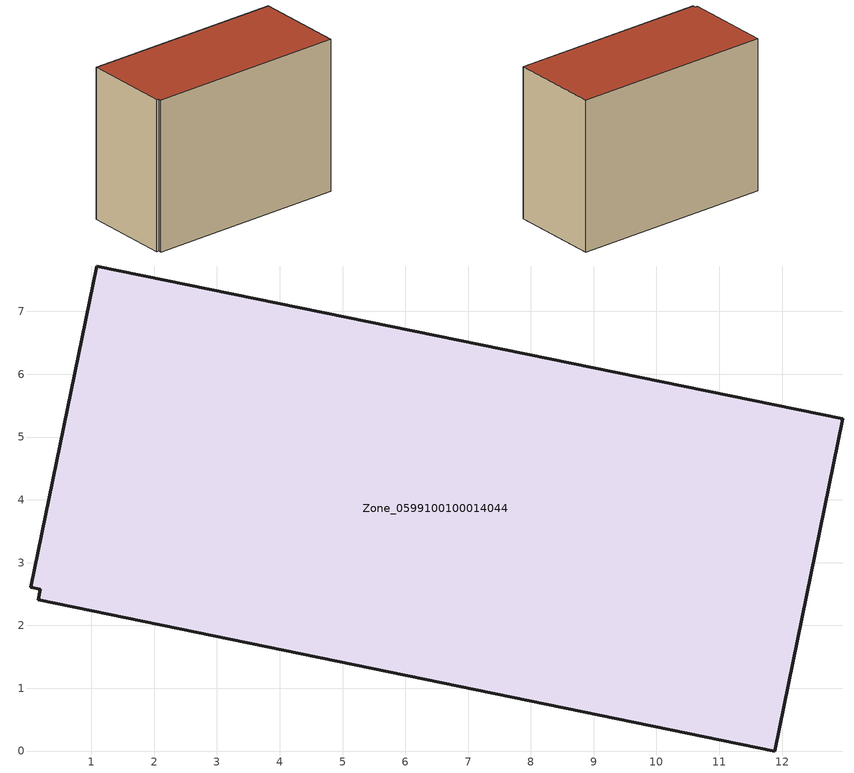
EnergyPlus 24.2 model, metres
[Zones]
Zone_0599100100014044
 floor ground (C_G): 0.04,2.61 1.08,7.72 12.97,5.29 11.88,0 0.16,2.4 0.19,2.58 z0
 wall outside (C_F): 12.97,5.29 1.08,7.72 0.04,2.61 0.19,2.58 0.16,2.4 11.88,0 12.97,5.29 z0:9.23
 roof outside (C_R): 1.08,7.72 0.04,2.61 0.19,2.58 0.16,2.4 11.88,0 12.97,5.29 z9.23
[BUILDING]
Pand.0599100100014044: North Axis=0; Terrain=City; Loads Convergence Tolerance Value=0.04; Temperature Convergence Tolerance Value=0.4; Solar Distribution=FullExterior; Maximum Number of Warmup Days=25; Minimum Number of Warmup Days=1
[Site:Location]
Rotterdam.The.Hague.AP_ZH_NLD Design_Conditions: Latitude=51.96; Longitude=4.45; Time Zone=1; Elevation=-4.5
[SITE:GROUNDTEMPERATURE:BUILDINGSURFACE]
18, 18, 18, 18, 18, 18, 18, 18, 18, 18, 18, 18
[MATERIAL] Thermal Absorptance=0.9; Solar Absorptance=0.7; Visible Absorptance=0.7
Name | Roughness | Thickness | Conductivity | Density | Specific Heat
G.TI.2015-2018 | MediumSmooth | 0.15 | 0.0428571 | 540 | 1210
F.TI.2015-2018 | Rough | 0.3 | 0.0666667 | 1920 | 840
R.TI.2015-2018 | MediumRough | 0.2 | 0.0333333 | 1500 | 1000
[CONSTRUCTION]
C_G: G.TI.2015-2018
C_F: F.TI.2015-2018
C_R: R.TI.2015-2018
[ZONE]
Zone_0599100100014044: Type=1; Multiplier=1; Ceiling Height=Autocalculate; Volume=Autocalculate; Floor Area=autocalculate; Part of Total Floor Area=Yes
[ZONEINFILTRATION:DESIGNFLOWRATE]
Infil_Zone_0599100100014044: Zone or ZoneList or Space or SpaceList=Zone_0599100100014044; Schedule=AlwaysOn; Design Flow Rate Calculation Method=Flow/Area; Flow Rate per Floor Area=0.0015; Constant Term Coefficient=1; Temperature Term Coefficient=0; Velocity Term Coefficient=0; Velocity Squared Term Coefficient=0
[HVACTEMPLATE:ZONE:IDEALLOADSAIRSYSTEM]
Zone_0599100100014044: Maximum Heating Supply Air Temperature=50; Minimum Cooling Supply Air Temperature=13; Maximum Heating Supply Air Humidity Ratio=0.0156; Minimum Cooling Supply Air Humidity Ratio=0.0077; Heating Limit=NoLimit; Cooling Limit=NoLimit; Dehumidification Control Type=ConstantSensibleHeatRatio; Cooling Sensible Heat Ratio=0.7; Dehumidification Setpoint=60; Humidification Control Type=None; Humidification Setpoint=30; Outdoor Air Method=None; Outdoor Air Flow Rate per Person=0.00944; Outdoor Air Flow Rate per Zone Floor Area=0; Outdoor Air Flow Rate per Zone=0; Demand Controlled Ventilation Type=None; Outdoor Air Economizer Type=NoEconomizer; Heat Recovery Type=None; Sensible Heat Recovery Effectiveness=0.7; Latent Heat Recovery Effectiveness=0.65
[ZONECONTROL:THERMOSTAT]
ThermostatControl_Zone_0599100100014044: Zone or ZoneList=Zone_0599100100014044; Control Type Schedule=DualSetpointControlType; Control 1=Thermostat_Zone_0599100100014044; Temperature Difference Between Cutout And Setpoint=0
[THERMOSTATSETPOINT:DUALSETPOINT]
Thermostat_Zone_0599100100014044: Heating Setpoint Temperature Schedule=HeatingSetpoint_Zone_0599100100014044; Cooling Setpoint Temperature Schedule=CoolingSetpoint_Zone_0599100100014044
[SCHEDULE:COMPACT]
HeatingSetpoint_Zone_0599100100014044: Through: 12/31, For: AllDays, Until: 24:00, 21
CoolingSetpoint_Zone_0599100100014044: Through: 12/31, For: AllDays, Until: 24:00, 24
DualSetpointControlType: Through: 12/31, For: AllDays, Until: 24:00, 4
AlwaysOn: Through: 12/31, For: AllDays, Until: 24:00, 1
